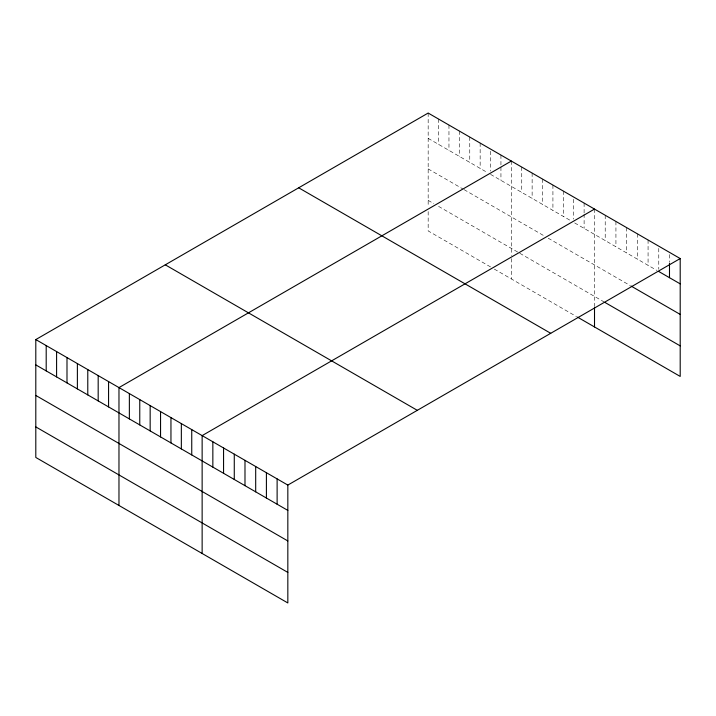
<?xml version="1.0" encoding="UTF-8"?>
<svg xmlns="http://www.w3.org/2000/svg" width="716" height="716" viewBox="0 0 716 716"><rect width="100%" height="100%" fill="white"/><g stroke="black" fill="none" stroke-linecap="round" stroke-linejoin="round"><path stroke-width="0.54" stroke-dasharray="3.58 2.69" d="M428.168 138.367L487.712 172.744M490.55 174.373L570.885 220.761M574.662 222.936L656.993 270.469M428.168 168.904L463.136 189.096M464.084 189.642L544.42 236.02M548.196 238.204L630.214 285.559M428.168 200.373L433.842 203.648M438.568 206.378L518.903 252.757M519.843 253.303L605.217 302.591M490.55 266.925L428.168 230.919L428.168 210.558M494.326 269.109L576.55 316.588M669.487 254.574L669.487 262.28M658.774 248.389L658.774 269.305M648.07 240.003L648.07 265.323M637.356 233.819L637.356 259.138M626.643 227.634L626.643 252.954M615.93 221.45L615.93 246.769M605.217 215.265L605.217 240.585M594.513 209.081L594.513 306.591M584.113 203.076L584.113 212.983M584.113 214.084L584.113 228.395M573.713 199.272L573.713 219.096M563.322 191.074L563.322 216.393M552.922 185.068L552.922 210.388M542.531 179.072L542.531 204.391M532.131 173.066L532.131 198.386M521.74 167.061L521.74 192.38M511.34 161.064L511.34 255.514M511.34 258.574L511.34 278.936M500.94 155.059L500.94 166.067M500.94 167.168L500.94 180.378M490.55 151.255L490.55 171.07M480.15 143.057L480.15 168.376M469.759 137.051L469.759 162.371M459.359 131.046L459.359 156.365M448.959 125.049L448.959 150.369M438.568 119.044L438.568 144.364M428.168 113.047L428.168 206.485"/><path stroke-width="1.07" d="M680.2 258.548L287.832 485.081L287.832 602.953L35.8 457.452L35.8 339.572L428.168 113.047L680.2 258.548L680.2 376.428L577.499 317.125M511.34 161.064L118.972 387.598L118.972 505.469M594.513 209.081L202.136 435.614L202.136 553.486M658.774 271.507L680.2 283.867M631.109 286.069L680.2 314.413M605.217 302.591L680.2 345.882M298.688 187.798L550.72 333.307M165.28 264.822L417.312 410.331M35.8 339.572L287.832 485.081M35.8 364.892L287.832 510.401M35.8 395.438L287.832 540.947M35.8 426.906L287.832 572.415M669.487 263.381L669.487 277.692M594.513 307.611L594.513 326.952M277.119 478.897L277.119 504.216M266.406 472.712L266.406 498.032M255.693 466.528L255.693 491.847M244.988 460.352L244.988 485.672M234.275 454.168L234.275 479.487M223.562 447.983L223.562 473.303M212.849 441.799L212.849 467.118M191.745 429.609L191.745 454.929M181.345 423.603L181.345 448.923M170.954 417.607L170.954 442.927M160.554 411.602L160.554 436.921M150.163 405.596L150.163 430.916M139.763 399.6L139.763 424.919M129.363 393.594L129.363 418.914M108.572 381.592L108.572 406.912M98.181 375.587L98.181 400.906M87.782 369.59L87.782 394.91M77.382 363.585L77.382 388.904M66.991 357.579L66.991 382.899M56.591 351.583L56.591 376.902M46.2 345.577L46.2 370.897"/></g></svg>
